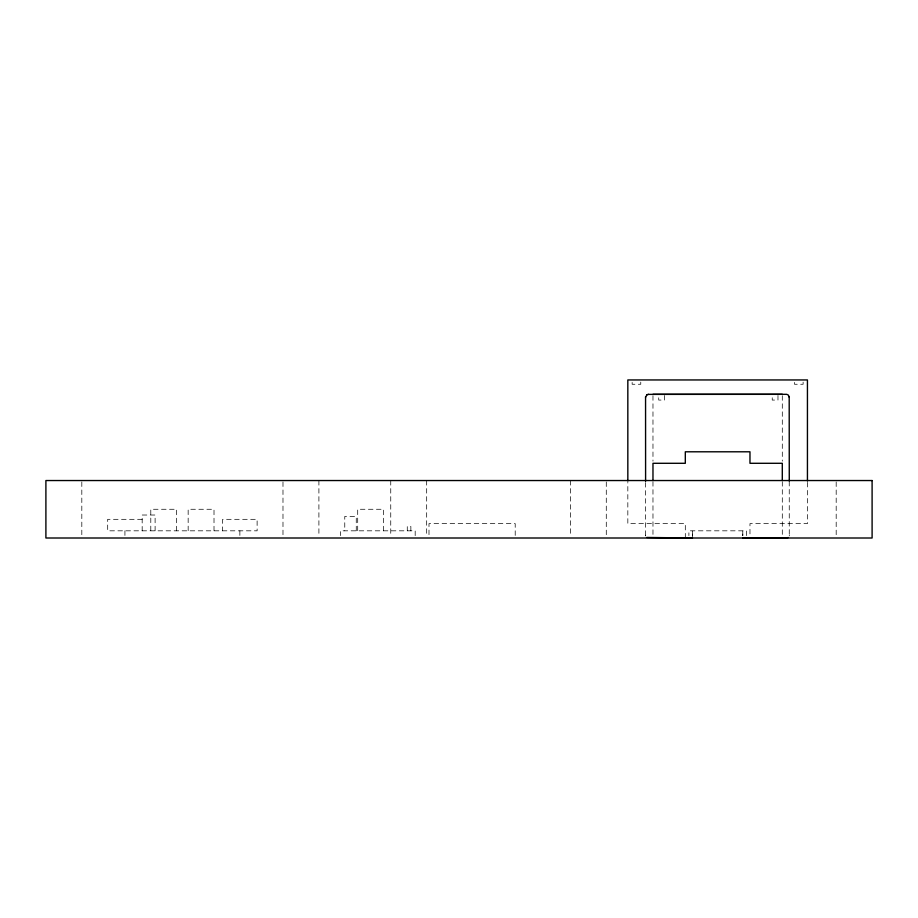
<?xml version="1.0" encoding="UTF-8"?>
<svg xmlns="http://www.w3.org/2000/svg" width="918" height="918" viewBox="0 0 918 918"><rect width="100%" height="100%" fill="white"/><g stroke="black" fill="none" stroke-linecap="round" stroke-linejoin="round"><path stroke-width="0.69" stroke-dasharray="4.59 3.44" d="M789.273 535.894L789.296 535.114M142.175 519.324L107.681 519.324L107.681 530.822L257.12 530.822L257.12 519.324L222.638 519.324L222.638 530.822M645.606 535.171L645.698 535.917M789.239 481.399L789.262 535.894M742.8 535.607L742.777 530.811L742.777 535.619M692.505 535.63L692.493 530.822L692.493 538.005M645.583 482.558L645.618 535.55M836.183 481.939L836.183 535.205M807.438 482.386L807.438 523.639L749.972 523.639L749.972 538.005M803.112 382.106L803.124 384.263L794.518 384.263L794.529 382.106M782.297 395.738L782.297 461.18M782.297 481.617L782.297 536.582M777.982 395.474L777.971 400.064L772.233 400.064L772.233 395.474M746.368 535.619L746.368 530.822L688.902 530.822L688.902 535.619M685.31 538.005L685.31 523.639L627.832 523.639L627.832 482.386M664.471 395.474L664.471 400.064L658.722 400.064L658.734 395.474M652.973 395.738L652.973 461.18M652.973 481.617L652.973 536.582M640.764 382.106L640.764 384.263L632.146 384.263L632.146 382.106M606.282 481.939L606.282 535.205M570.353 480.539L570.353 535.205M515.205 535.401L515.205 523.639L428.993 523.639L428.993 535.401M426.675 480.539L426.675 535.205M415.177 535.619L415.177 530.822L340.463 530.822L340.463 535.619M410.862 530.822L410.862 526.507L407.271 526.507L407.271 530.822M390.747 480.539L390.747 535.205M383.563 530.822L383.563 509.272L357.699 509.272L357.699 530.822M356.264 530.822L356.264 516.455L344.766 516.455L344.766 530.822M318.902 480.539L318.902 535.205M282.985 481.939L282.985 535.205M239.873 530.822L239.873 538.005M214.009 530.822L214.009 509.272L188.156 509.272L188.156 530.822M176.658 530.822L176.658 509.272L150.793 509.272L150.793 530.822M155.108 530.822L155.108 515.021L142.175 515.021L142.175 530.822M124.928 530.822L124.928 535.619M81.817 481.939L81.817 535.205"/><path stroke-width="1.38" d="M645.549 397.23L646.983 394.751M788.275 537.512L786.416 537.994M646.972 394.751L648.418 394.361M652.973 394.315L782.297 394.315M648.028 394.384L786.726 394.327L788.39 395.142L789.228 397.173M646.72 537.455L692.493 538.005M742.788 537.994L787.185 537.971M789.193 396.794L789.273 481.078M645.561 396.863L645.595 481.216M807.438 480.963L807.438 379.949L627.832 379.949L627.832 480.963M782.297 480.206L782.297 463.292L749.972 463.292L749.972 451.794L685.31 451.794L685.31 463.292L652.973 463.292L652.973 480.206M872.1 480.539L45.9 480.539L45.9 538.005L872.1 538.005L872.1 480.539"/></g></svg>
